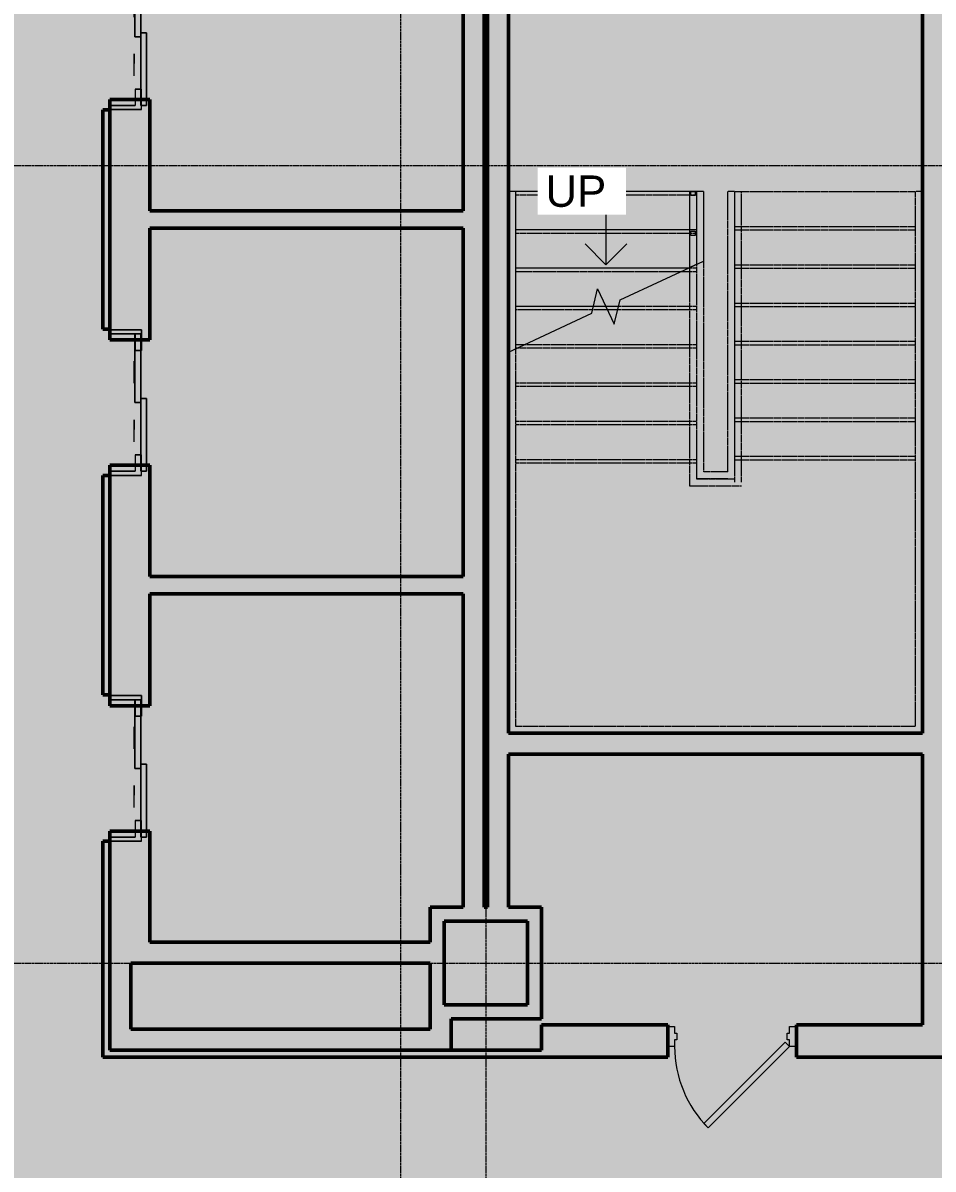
# Model space of a CAD drawing. Header units: inches. Extents: x -223 to 3310, y -687 to 1630.
# Drawn here: x 1511.5 to 1773, y 359.8 to 688.9 of the extents above; entities that cross this region are included whole.
import ezdxf

# ---------------------------------------------------------------- set-up
doc = ezdxf.new("R2010")
doc.units = ezdxf.units.IN
doc.header["$MEASUREMENT"] = 0
doc.linetypes.add('Grid Line 1_2_', pattern=[0.875, 0.5, -0.125, 0.125, -0.125])
doc.linetypes.add('Overhead 1_16_', pattern=[0.101562, 0.0625, -0.039062])
for name, color, linetype, lineweight in [('A-DOOR', 31, 'Continuous', 13), ('A-DOOR-FRAM', 31, 'Continuous', 20), ('A-FLOR-HRAL', 11, 'Continuous', 9), ('A-FLOR-HRAL-MBND', 5, 'Overhead 1_16_', 9), ('A-FLOR-PATT', 8, 'Continuous', 13), ('A-WALL', 113, 'Continuous', 13), ('I-WALL', 2, 'Continuous', 13), ('S-GRID', 1, 'Continuous', 9), ('S-STRS', 31, 'Continuous', 9), ('S-STRS-ANNO', 31, 'Continuous', 9), ('S-STRS-IDEN', 31, 'Continuous', 9), ('S-STRS-MBND', 31, 'Overhead 1_16_', 9)]:
    doc.layers.add(name, color=color, linetype=linetype, lineweight=lineweight)
doc.styles.add('Arial', font='arial.ttf', dxfattribs={"height": 9})

# ---------------------------------------------------------------- blocks, each defined once
blk = doc.blocks.new('Side_opening_ElevatorLift_Door_with_Call_buttons_9478 - 30-926768-Level 2')
at = {"layer": 'A-DOOR'}
for p, q in [((19.72, 7.53), (-1.18, 7.53)), ((-1.18, 7.53), (-1.18, 5.85)), ((-1.18, 5.85), (-1.18, 7.53)), ((-1.18, 7.53), (19.72, 7.53)), ((-1.18, 7.53), (-1.18, 7.53)), ((19.72, 5.85), (19.72, 7.53)), ((19.72, 7.53), (19.72, 5.85)), ((19.72, 7.53), (19.72, 7.53)), ((-20.91, 6.06), (-20.91, -3)), ((-15, 6.06), (-20.91, 6.06)), ((-20.91, -3), (-20.91, 6.06)), ((-20.91, 6.06), (-15, 6.06)), ((-20.91, 6.06), (-20.91, 6.06)), ((0, 5.85), (-19.72, 5.85)), ((-19.72, 5.85), (-19.72, 4.18)), ((-19.72, 4.18), (-19.72, 5.85)), ((-19.72, 5.85), (0, 5.85)), ((-19.72, 5.85), (-19.72, 5.85)), ((-19.72, -3), (-19.72, 4.28)), ((-19.72, 4.28), (-15, 4.28)), ((-15, 4.28), (-19.72, 4.28)), ((-19.72, 4.28), (-19.72, -3)), ((-19.72, 4.28), (-19.72, 4.28)), ((-19.72, 4.18), (0, 4.18)), ((0, 4.18), (-19.72, 4.18)), ((-19.72, 4.18), (-19.72, 4.18)), ((-15, 4.28), (-15, 6.06)), ((-15, 6.06), (-15, 4.28)), ((-15, 6.06), (-15, 6.06)), ((-15, 4.28), (-15, 4.28)), ((-11.91, 3.94), (-9.13, 3.94)), ((-11.91, 3.94), (-9.13, 3.94)), ((-5.61, 3.94), (-11.91, 3.94)), ((-1.18, 5.85), (19.72, 5.85)), ((19.72, 5.85), (-1.18, 5.85)), ((-1.18, 5.85), (-1.18, 5.85)), ((0, 4.18), (0, 5.85)), ((0, 5.85), (0, 4.18)), ((0, 5.85), (0, 5.85)), ((0, 4.18), (0, 4.18)), ((4.93, 3.94), (7.71, 3.94)), ((4.93, 3.94), (7.71, 3.94)), ((11.22, 3.94), (4.93, 3.94)), ((20.91, 6.06), (15, 6.06)), ((15, 6.06), (15, 4.28)), ((15, 4.28), (15, 6.06)), ((20.91, 6.06), (15, 6.06)), ((15, 6.06), (15, 6.06)), ((15, 4.28), (19.72, 4.28)), ((15, 4.28), (15, 4.28)), ((15, 4.28), (19.72, 4.28)), ((19.72, 5.85), (19.72, 5.85)), ((19.72, 4.28), (19.72, -3)), ((19.72, -3), (19.72, 4.28)), ((19.72, 4.28), (19.72, 4.28)), ((20.91, -3), (20.91, 6.06)), ((20.91, 6.06), (20.91, 6.06)), ((20.91, 6.06), (20.91, -3)), ((-23.37, -3), (-28.37, -3)), ((-28.37, -3), (-28.37, -3)), ((-28.37, -3), (-23.37, -3)), ((-28.37, -3), (-28.37, -3.13)), ((-28.37, -3), (-28.37, -3.13)), ((-23.37, -3.13), (-28.37, -3.13)), ((-28.37, -3.13), (-28.37, -3.13)), ((-28.37, -3.13), (-23.37, -3.13)), ((-27.12, -3.13), (-27.12, -3.25)), ((-27.12, -3.13), (-27.12, -3.25)), ((-27.12, -3.13), (-24.62, -3.13)), ((-24.62, -3.13), (-27.12, -3.13)), ((-24.62, -3.13), (-27.12, -3.13)), ((-27.12, -3.13), (-24.62, -3.13)), ((-27.12, -3.25), (-24.62, -3.25)), ((-24.62, -3.25), (-27.12, -3.25)), ((-27.12, -3.25), (-24.62, -3.25)), ((-24.62, -3.25), (-27.12, -3.25)), ((-27.06, -3), (-27.06, -3.19)), ((-27.06, -3), (-24.69, -3)), ((-24.69, -3), (-27.06, -3)), ((-27.06, -3), (-27.06, -3.19)), ((-27.06, -3), (-24.69, -3)), ((-24.69, -3), (-27.06, -3)), ((-27.06, -3.13), (-27.06, -3.25)), ((-27.06, -3.13), (-27.06, -3.25)), ((-27.06, -3.13), (-24.69, -3.13)), ((-24.69, -3.13), (-27.06, -3.13)), ((-24.69, -3.13), (-27.06, -3.13)), ((-27.06, -3.13), (-24.69, -3.13)), ((-27.06, -3.19), (-24.69, -3.19)), ((-24.69, -3.19), (-27.06, -3.19)), ((-27.06, -3.19), (-24.69, -3.19)), ((-24.69, -3.19), (-27.06, -3.19)), ((-27.06, -3.25), (-24.69, -3.25)), ((-24.69, -3.25), (-27.06, -3.25)), ((-27.06, -3.25), (-24.69, -3.25)), ((-24.69, -3.25), (-27.06, -3.25)), ((-24.69, -3.19), (-24.69, -3)), ((-24.69, -3.19), (-24.69, -3)), ((-24.69, -3.25), (-24.69, -3.13)), ((-24.69, -3.25), (-24.69, -3.13)), ((-24.62, -3.25), (-24.62, -3.13)), ((-24.62, -3.25), (-24.62, -3.13)), ((-23.37, -3), (-23.37, -3)), ((-23.37, -3.13), (-23.37, -3)), ((-23.37, -3), (-23.37, -3.13)), ((-23.37, -3.13), (-23.37, -3.13)), ((-20.91, -3), (-19.72, -3)), ((-19.72, -3), (-20.91, -3)), ((-20.91, -3), (-20.91, -3)), ((-19.72, -3), (-19.72, -3)), ((19.72, -3), (20.91, -3)), ((19.72, -3), (19.72, -3)), ((19.72, -3), (20.91, -3)), ((20.91, -3), (20.91, -3))]:
    blk.add_line(p, q, dxfattribs=at)
blk = doc.blocks.new('Door-Passage-Single-Flush - 33_ x 84_-2993077-Level 2')
at = {"layer": 'A-DOOR', "lineweight": 20}
for p, q in [((-8.07, -24.97), (15.26, -1.64)), ((16.5, -2.87), (-6.83, -26.21)), ((15.26, -1.64), (16.5, -2.87)), ((-6.83, -26.21), (-8.07, -24.97))]:
    blk.add_line(p, q, dxfattribs=at)
at = {"layer": 'A-DOOR', "lineweight": 9}
blk.add_arc((16.5, -2.87), 33, 180, 225, dxfattribs=at)
at = {"layer": 'A-DOOR-FRAM'}
for p, q in [((-18.5, 2.88), (-16.5, 2.88)), ((-18.5, -2.87), (-18.5, 2.88)), ((-16.5, 2.88), (-16.5, 0.94)), ((-16.5, 0.94), (-15.88, 0.94)), ((-15.88, 0.94), (-15.88, -0.94)), ((15.87, 0.94), (16.5, 0.94)), ((15.87, -0.94), (15.87, 0.94)), ((16.5, 2.88), (18.5, 2.88)), ((16.5, 0.94), (16.5, 2.88)), ((18.5, 2.88), (18.5, -2.87)), ((-16.5, -2.87), (-18.5, -2.87)), ((-16.5, -0.94), (-16.5, -2.87)), ((-15.88, -0.94), (-16.5, -0.94)), ((16.5, -0.94), (15.87, -0.94)), ((16.5, -2.87), (16.5, -0.94)), ((18.5, -2.87), (16.5, -2.87))]:
    blk.add_line(p, q, dxfattribs=at)
blk = doc.blocks.new('Railing - 1 1_4_-3149169-Level 2')
at = {"layer": 'A-FLOR-HRAL'}
for p, q in [((0.625, 0.625), (-0.625, 0.625)), ((-0.625, 0.625), (-0.625, -0.625)), ((-0.625, 0.625), (-0.625, 0.625)), ((0.625, -0.625), (0.625, 0.625)), ((0.625, 0.625), (0.625, 0.625)), ((-0.625, -0.625), (0.625, -0.625)), ((-0.625, -0.625), (-0.625, -0.625)), ((0.625, -0.625), (0.625, -0.625))]:
    blk.add_line(p, q, dxfattribs=at)
blk = doc.blocks.new('Railing - 1 1_4_-3149173-Level 2')
at = {"layer": 'A-FLOR-HRAL'}
for p, q in [((0.625, 0.625), (-0.625, 0.625)), ((-0.625, 0.625), (-0.625, -0.625)), ((-0.625, 0.625), (-0.625, 0.625)), ((0.625, -0.625), (0.625, 0.625)), ((0.625, 0.625), (0.625, 0.625)), ((-0.625, -0.625), (0.625, -0.625)), ((-0.625, -0.625), (-0.625, -0.625)), ((0.625, -0.625), (0.625, -0.625))]:
    blk.add_line(p, q, dxfattribs=at)
blk = doc.blocks.new('Railing - Railing-3149160-Level 2')
at = {"layer": 'A-FLOR-HRAL'}
for p, q in [((1703.03, 640.5), (1705.03, 640.5)), ((1703.03, 640.5), (1703.03, 618.7)), ((1705.03, 640.5), (1705.03, 619.63)), ((1703.03, 618.7), (1705.03, 619.63))]:
    blk.add_line(p, q, dxfattribs=at)
at = {"layer": 'A-FLOR-HRAL-MBND'}
for p, q in [((1716, 640.5), (1718, 640.5)), ((1716, 563.5), (1716, 640.5)), ((1718, 563.5), (1718, 640.5)), ((1703.03, 618.7), (1703.03, 563.5)), ((1705.03, 619.63), (1705.03, 563.5)), ((1703.03, 563.5), (1703.03, 556.04)), ((1705.03, 563.5), (1705.03, 558.04)), ((1716, 557.04), (1716, 563.5)), ((1718, 557.04), (1718, 563.5)), ((1705.03, 558.04), (1716, 558.04)), ((1703.03, 556.04), (1718, 556.04))]:
    blk.add_line(p, q, dxfattribs=at)
at = {"extrusion": (0, 0, -1), "zscale": -1}
for name, p in [('Railing - 1 1_4_-3149169-Level 2', (-1704.03, 640)), ('Railing - 1 1_4_-3149173-Level 2', (-1704.03, 628.5))]:
    blk.add_blockref(name, p, dxfattribs=at)

msp = doc.modelspace()

# ---------------------------------------------------------------- hatches: boundary and pattern name
at = {"layer": 'A-FLOR-PATT', "lineweight": 9}
h = msp.add_hatch(dxfattribs=at)
h.set_pattern_fill('FP_1', color=256, style=0, pattern_type=2)
h.set_pattern_definition([(0, (0, 0), (30.72, 7.68), [1.267, -21.773, 1.267, -21.773, -122.88]), (0, (0, 0), (30.72, 7.68), [-46.08, 1.267, -44.813, 1.267, -21.773, -53.76]), (0, (0, 0), (30.72, 7.68), [-115.2, 1.267, -14.093, 1.267, -37.133]), (120, (11.52, 3.84), (-22.011075, 22.7643), [1.267, -21.773, 1.267, -21.773, -122.88]), (120, (11.52, 3.84), (-22.011075, 22.7643), [-46.08, 1.267, -44.813, 1.267, -21.773, -53.76]), (120, (11.52, 3.84), (-22.011075, 22.7643), [-115.2, 1.267, -14.093, 1.267, -37.133]), (240, (15.36, 19.2), (-8.708925, -30.4443), [1.267, -21.773, 1.267, -21.773, -122.88]), (240, (15.36, 19.2), (-8.708925, -30.4443), [-46.08, 1.267, -44.813, 1.267, -21.773, -53.76]), (240, (15.36, 19.2), (-8.708925, -30.4443), [-115.2, 1.267, -14.093, 1.267, -37.133])])
h.paths.add_polyline_path([(992.07, 270), (992.07, -145.5), (952.07, -145.5), (952.07, 48), (48, 48), (48, 1248), (1028.25, 1248), (1028.25, 1507.06), (1563.75, 1507.06), (1563.75, 1248), (2544, 1248), (2544, 426), (2544, 425.5), (2367.94, 425.5), (2367.94, 325.25), (2367.94, 196), (2231.44, 196), (2231.44, -161.25), (1980.97, -161.25), (1980.97, 236), (1836, 236), (1836, 212), (1187.5, 212), (1187.5, 236), (1057.07, 236), (1057.07, 270)], flags=0)
h.paths.add_polyline_path([(941, 613), (846, 613), (846, 500), (941, 500)], flags=0)
h.paths.add_polyline_path([(1632.07, 1224), (1632.07, 1046), (1692.07, 1046), (1692.07, 1224)], flags=0)
h.paths.add_polyline_path([(786.15, 748), (712.99, 748), (712.99, 838.87), (664.99, 838.87), (664.99, 426.5), (834.15, 426.5), (834.15, 838.87), (786.15, 838.87)], flags=0)

# ---------------------------------------------------------------- linework, layer by layer
at = {"layer": 'A-WALL', "lineweight": 50}
for p, q in [((1770, 735), (1770, 485)), ((1638, 725), (1638, 635)), ((1644, 435), (1644, 725)), ((1645, 725), (1645, 435)), ((1651, 485), (1651, 725)), ((1542.5, 666.94), (1536.5, 666.94)), ((1536.5, 666.94), (1536.5, 597.9)), ((1638, 630), (1638, 530)), ((1536.5, 597.9), (1542.5, 597.9)), ((1542.5, 561.9), (1536.5, 561.9)), ((1536.5, 561.9), (1536.5, 492.87)), ((1638, 525), (1638, 435)), ((1536.5, 492.87), (1542.5, 492.87)), ((1770, 485), (1651, 485)), ((1651, 435), (1651, 479)), ((1651, 479), (1770, 479)), ((1770, 479), (1770, 419)), ((1542.5, 456.87), (1536.5, 456.87)), ((1536.5, 456.87), (1536.5, 394)), ((1628.5, 425), (1548, 425)), ((1632.5, 419), (1632.5, 425)), ((1542.5, 419), (1628.5, 419)), ((1542.5, 400), (1542.5, 419)), ((1628.5, 400), (1542.5, 400)), ((1634.5, 394), (1634.5, 400))]:
    msp.add_line(p, q, dxfattribs=at)
at = {"layer": 'I-WALL', "lineweight": 50}
for p, q in [((1548, 666.94), (1542.5, 666.94)), ((1548, 635), (1548, 666.94)), ((1534.5, 664), (1534.5, 601)), ((1536.5, 664), (1534.5, 664)), ((1638, 635), (1548, 635)), ((1548, 597.9), (1548, 630)), ((1548, 630), (1638, 630)), ((1534.5, 601), (1536.5, 601)), ((1542.5, 597.9), (1548, 597.9)), ((1548, 561.9), (1542.5, 561.9)), ((1548, 530), (1548, 561.9)), ((1534.5, 559), (1534.5, 496)), ((1536.5, 559), (1534.5, 559)), ((1638, 530), (1548, 530)), ((1548, 492.87), (1548, 525)), ((1548, 525), (1638, 525)), ((1534.5, 496), (1536.5, 496)), ((1542.5, 492.87), (1548, 492.87)), ((1548, 456.87), (1542.5, 456.87)), ((1548, 425), (1548, 456.87)), ((1536.5, 454), (1534.5, 454)), ((1534.5, 454), (1534.5, 392)), ((1638, 435), (1628.5, 435)), ((1628.5, 435), (1628.5, 425)), ((1645, 435), (1644, 435)), ((1660.5, 435), (1651, 435)), ((1660.5, 403), (1660.5, 435)), ((1632.5, 431), (1656.5, 431)), ((1632.5, 425), (1632.5, 431)), ((1656.5, 431), (1656.5, 407)), ((1628.5, 419), (1628.5, 400)), ((1632.5, 407), (1632.5, 419)), ((1770, 419), (1770, 401.25)), ((1656.5, 407), (1632.5, 407)), ((1634.5, 403), (1660.5, 403)), ((1634.5, 400), (1634.5, 403)), ((1696.75, 401.25), (1660.5, 401.25)), ((1660.5, 401.25), (1660.5, 394)), ((1696.75, 392), (1696.75, 401.25)), ((1770, 401.25), (1733.75, 401.25)), ((1733.75, 401.25), (1733.75, 392)), ((1534.5, 392), (1696.75, 392)), ((1660.5, 394), (1536.5, 394)), ((1733.75, 392), (1989, 392))]:
    msp.add_line(p, q, dxfattribs=at)
at = {"layer": 'S-GRID', "linetype": 'Grid Line 1_2_'}
for p, q in [((1620.07, -687.09), (1620.07, 1581.66)), ((1644.57, -687.09), (1644.57, 1581.66)), ((-200, 419), (3261.6, 419))]:
    msp.add_line(p, q, dxfattribs=at)
at = {"layer": 'S-STRS'}
for p, q in [((1652.99, 640.5), (1650.99, 640.5)), ((1650.99, 640.5), (1650.99, 594.43)), ((1652.99, 640.5), (1652.99, 629.5)), ((1705.03, 640.5), (1652.99, 640.5)), ((1707.03, 640.5), (1705.03, 640.5)), ((1705.03, 640.5), (1705.03, 629.5)), ((1707.03, 640.5), (1707.03, 620.56)), ((1652.99, 629.5), (1652.99, 618.5)), ((1705.03, 629.5), (1652.99, 629.5)), ((1705.03, 629.5), (1705.03, 619.63)), ((1652.99, 618.5), (1652.99, 607.5)), ((1702.6, 618.5), (1652.99, 618.5)), ((1652.99, 607.5), (1652.99, 596.5)), ((1675.4, 607.5), (1652.99, 607.5)), ((1682.63, 607.5), (1679.01, 607.5)), ((1652.99, 596.5), (1652.99, 595.37)), ((1655.42, 596.5), (1652.99, 596.5))]:
    msp.add_line(p, q, dxfattribs=at)
at = {"layer": 'S-STRS', "linetype": 'Overhead 1_16_'}
for p, q in [((1705.03, 639.5), (1652.99, 639.5)), ((1705.03, 628.5), (1652.99, 628.5)), ((1700.46, 617.5), (1652.99, 617.5)), ((1675.15, 606.5), (1652.99, 606.5)), ((1682.38, 606.5), (1679.48, 606.5)), ((1653.28, 595.5), (1652.99, 595.5))]:
    msp.add_line(p, q, dxfattribs=at)
at = {"layer": 'S-STRS-ANNO'}
for p, q in [((1679.01, 640.5), (1679.01, 629.5)), ((1679.01, 629.5), (1679.01, 619.5)), ((1679.01, 619.5), (1673.01, 625.5)), ((1679.01, 619.5), (1685.01, 625.5))]:
    msp.add_line(p, q, dxfattribs=at)
at = {"layer": 'S-STRS-MBND'}
for p, q in [((1716, 640.5), (1714, 640.5)), ((1714, 560.04), (1714, 640.5)), ((1716, 558.04), (1716, 640.5)), ((1716, 640.5), (1767.99, 640.5)), ((1769.99, 640.5), (1767.99, 640.5)), ((1767.99, 556.35), (1767.99, 640.5)), ((1769.99, 556.35), (1769.99, 640.5)), ((1716, 630.5), (1767.99, 630.5)), ((1716, 629.5), (1767.99, 629.5)), ((1705.03, 619.63), (1705.03, 560.04)), ((1707.03, 620.56), (1707.03, 560.04)), ((1716, 619.5), (1767.99, 619.5)), ((1705.03, 617.5), (1700.46, 617.5)), ((1705.03, 618.5), (1702.6, 618.5)), ((1716, 618.5), (1767.99, 618.5)), ((1679.48, 606.5), (1675.15, 606.5)), ((1679.01, 607.5), (1675.4, 607.5)), ((1705.03, 606.5), (1682.38, 606.5)), ((1705.03, 607.5), (1682.63, 607.5)), ((1716, 608.5), (1767.99, 608.5)), ((1716, 607.5), (1767.99, 607.5)), ((1705.03, 596.5), (1655.42, 596.5)), ((1716, 597.5), (1767.99, 597.5)), ((1716, 596.5), (1767.99, 596.5)), ((1650.99, 594.43), (1650.99, 559.65)), ((1652.99, 595.37), (1652.99, 559.65)), ((1705.03, 595.5), (1653.28, 595.5)), ((1716, 586.5), (1767.99, 586.5)), ((1705.03, 585.5), (1652.99, 585.5)), ((1705.03, 584.5), (1652.99, 584.5)), ((1716, 585.5), (1767.99, 585.5)), ((1705.03, 574.5), (1652.99, 574.5)), ((1705.03, 573.5), (1652.99, 573.5)), ((1716, 575.5), (1767.99, 575.5)), ((1716, 574.5), (1767.99, 574.5)), ((1705.03, 563.5), (1652.99, 563.5)), ((1716, 564.5), (1767.99, 564.5)), ((1716, 563.5), (1767.99, 563.5)), ((1650.99, 559.65), (1650.99, 485.04)), ((1705.03, 562.5), (1652.99, 562.5)), ((1652.99, 559.65), (1652.99, 487.04)), ((1705.03, 560.04), (1705.03, 558.04)), ((1714, 560.04), (1707.03, 560.04)), ((1714, 558.04), (1705.03, 558.04)), ((1714, 558.04), (1716, 558.04)), ((1767.99, 487.04), (1767.99, 556.35)), ((1769.99, 485.04), (1769.99, 556.35)), ((1650.99, 485.04), (1769.99, 485.04)), ((1652.99, 487.04), (1767.99, 487.04))]:
    msp.add_line(p, q, dxfattribs=at)
at = {"layer": 'S-STRS-MBND', "linetype": 'Continuous'}
for p, q in [((1683.09, 609.4), (1707.03, 620.56)), ((1674.93, 605.6), (1676.63, 612.6)), ((1676.63, 612.6), (1681.39, 602.4)), ((1681.39, 602.4), (1683.09, 609.4)), ((1650.99, 594.43), (1674.93, 605.6))]:
    msp.add_line(p, q, dxfattribs=at)

# ---------------------------------------------------------------- block references
at = {"layer": 'A-DOOR', "rotation": 270}
for p in [(1539.5, 684.94), (1539.5, 579.9), (1539.5, 474.87)]:
    msp.add_blockref('Side_opening_ElevatorLift_Door_with_Call_buttons_9478 - 30-926768-Level 2', p, dxfattribs=at)
at = {"layer": 'A-DOOR'}
msp.add_blockref('Door-Passage-Single-Flush - 33_ x 84_-2993077-Level 2', (1715.25, 397.87), dxfattribs=at)
at = {"layer": 'A-FLOR-HRAL'}
msp.add_blockref('Railing - Railing-3149160-Level 2', (0, 0), dxfattribs=at)

# ---------------------------------------------------------------- next in the draw order: texts
at = {"layer": 'S-STRS-IDEN', "insert": (1661.64, 645.12), "char_height": 9, "width": 20.851, "attachment_point": 1, "line_spacing_factor": 0.941778, "style": 'Arial', "bg_fill": 3, "box_fill_scale": 1.25, "bg_fill_color": 256, "bg_fill_true_color": 13158600, "bg_fill_transparency": 0}
msp.add_mtext('UP', dxfattribs=at)

# ---------------------------------------------------------------- next in the draw order: linework, layer by layer
at = {"layer": 'S-GRID', "linetype": 'Grid Line 1_2_'}
msp.add_line((-200, 648), (3261.6, 648), dxfattribs=at)

doc.saveas('drawing.dxf')
